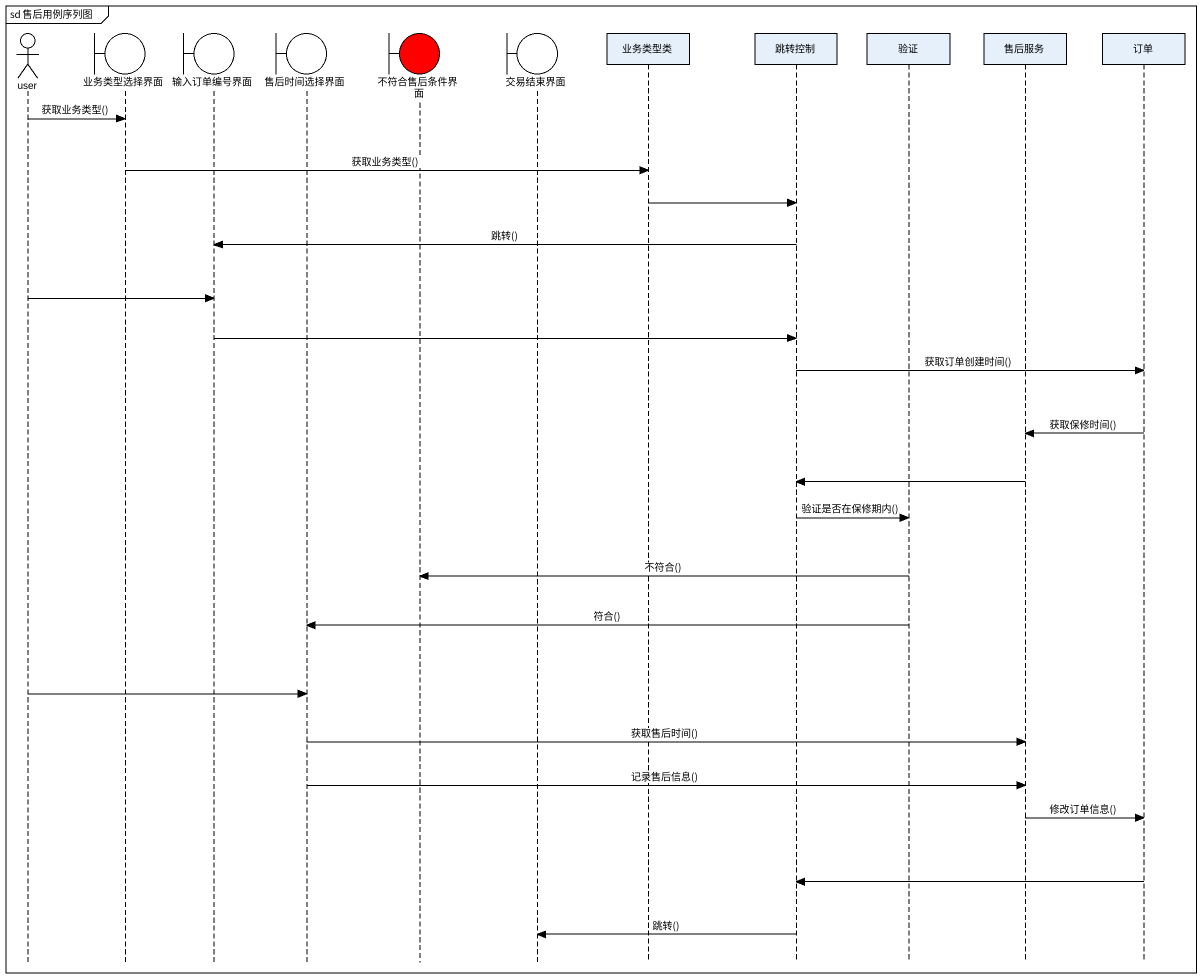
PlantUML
@startuml
mainframe sd 售后用例序列图
hide footbox
actor user
boundary 业务类型选择界面
boundary 输入订单编号界面
boundary 售后时间选择界面
boundary 不符合售后条件界面 #FF0000
boundary 交易结束界面
participant 业务类型类
participant 跳转控制
participant 验证
participant 售后服务
participant 订单

user -> 业务类型选择界面 : 获取业务类型()
业务类型选择界面 -> 业务类型类 : 获取业务类型()
业务类型类 -> 跳转控制
跳转控制 -> 输入订单编号界面 : 跳转()
user -> 输入订单编号界面
输入订单编号界面 -> 跳转控制
跳转控制 -> 订单 : 获取订单创建时间()
订单 -> 售后服务 : 获取保修时间()
售后服务 -> 跳转控制
跳转控制 -> 验证 : 验证是否在保修期内()
验证 -> 不符合售后条件界面 : 不符合()
验证 -> 售后时间选择界面 : 符合()
user -> 售后时间选择界面
售后时间选择界面 -> 售后服务 : 获取售后时间()
售后时间选择界面 -> 售后服务 : 记录售后信息()
售后服务 -> 订单 : 修改订单信息()
订单 -> 跳转控制
跳转控制 -> 交易结束界面 : 跳转()
@enduml
